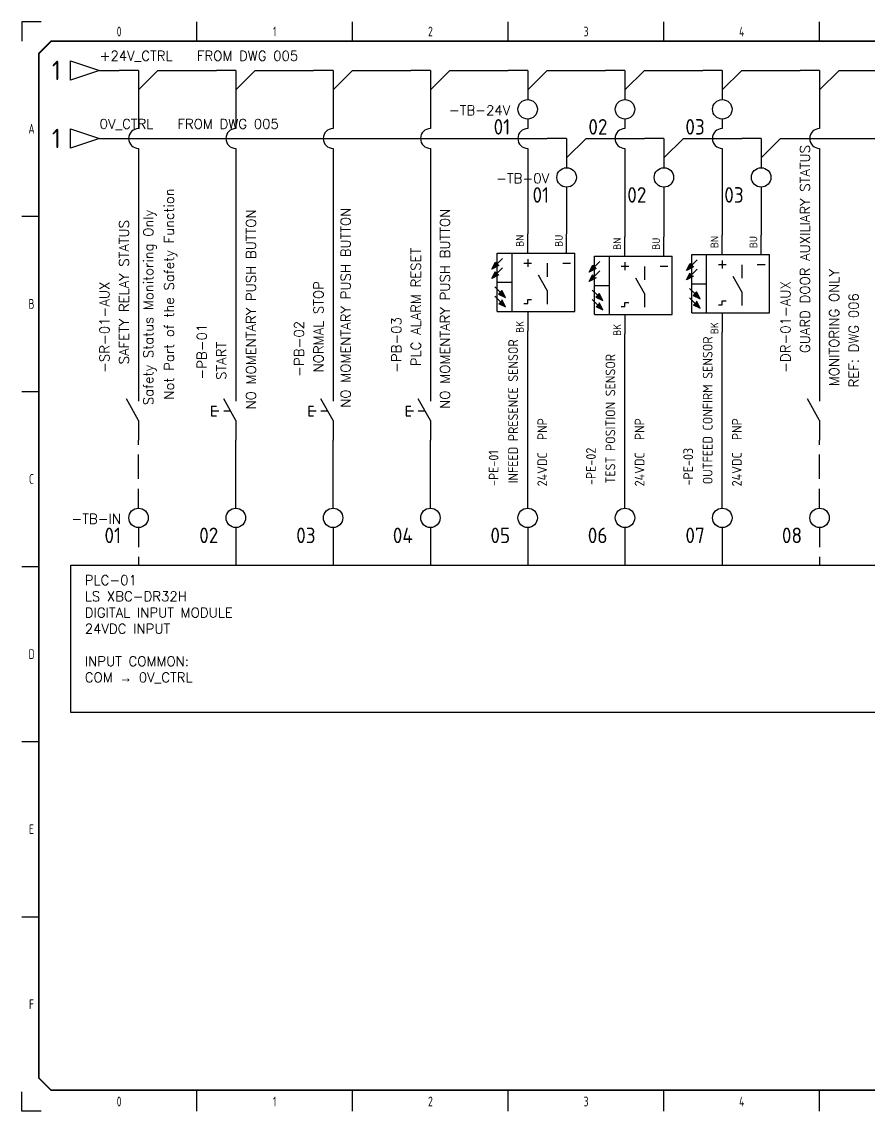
# Model space of a CAD drawing. Extents: x 5 to 415, y 5 to 285.
# Drawn here: x 5 to 222.5, y 5 to 285 of the extents above; entities that cross this region are included whole.
import ezdxf
from ezdxf.enums import TextEntityAlignment as Align

# ---------------------------------------------------------------- set-up
doc = ezdxf.new("R2010")
doc.units = 0
doc.header["$LTSCALE"] = 10
doc.linetypes.add('DASHED', pattern=[0.75, 0.5, -0.25])
for name, color, linetype in [('BK', 7, 'Continuous'), ('BN', 34, 'Continuous'), ('BU', 5, 'Continuous'), ('DESC', 7, 'Continuous'), ('DESCCHILD', 7, 'Continuous'), ('INPUT_CONTACT', 2, 'Continuous'), ('INPUT_SENSOR', 4, 'Continuous'), ('PLC_BLOCK', 6, 'Continuous'), ('PLC_MONITOR', 3, 'DASHED'), ('POWER_0V', 8, 'Continuous'), ('POWER_24V_CTRL', 5, 'Continuous'), ('SYMS', 7, 'Continuous'), ('TAGS', 4, 'Continuous'), ('TERMS', 3, 'Continuous'), ('TEXT_TITLE', 7, 'Continuous'), ('TITLE', 7, 'Continuous'), ('Title blocks', 7, 'Continuous'), ('WIREREF_DEST', 52, 'Continuous'), ('XREF', 7, 'Continuous')]:
    doc.layers.add(name, color=color, linetype=linetype)
doc.styles.add('ISO8', font='ISO8.shx', dxfattribs={"width": 0.8})
doc.styles.add('ITALIC', font='ITALIC')
doc.styles.add('ROMANS', font='romans')
doc.styles.add('WD_IEC', font='ISOCP2.shx', dxfattribs={"width": 0.9, "height": 4})

# ---------------------------------------------------------------- blocks, each defined once
blk = doc.blocks.new('Title_blocks_A3')
at = {"layer": 'TITLE', "const_width": 0.392}
blk.add_lwpolyline([(372.89, 13.53), (372.89, 276.86), (369.75, 280), (12.53, 280), (9.39, 276.86), (9.39, 13.53), (12.53, 10.39), (369.75, 10.39)], close=True, dxfattribs=at)
at = {"layer": 'Title blocks', "color": 7}
for p, q in [((50, 280), (50, 285)), ((90, 280), (90, 285)), ((130, 280), (130, 285)), ((170, 280), (170, 285)), ((5, 235), (9.39, 235)), ((5, 190), (9.39, 190)), ((5, 100), (9.39, 100)), ((5, 55), (9.39, 55)), ((50, 5), (50, 10.39)), ((90, 5), (90, 10.39)), ((130, 5), (130, 10.39)), ((170, 5), (170, 10.39))]:
    blk.add_line(p, q, dxfattribs=at)
at = {"layer": 'Title blocks', "color": 2}
for p, q in [((210, 280), (210, 285)), ((5, 145), (9.39, 145)), ((210, 5), (210, 10.39))]:
    blk.add_line(p, q, dxfattribs=at)
at = {"layer": 'Title blocks'}
for points in [[(10, 285), (5, 285), (5, 280)], [(10, 5), (5, 5), (5, 10)]]:
    blk.add_lwpolyline(points, dxfattribs=at)
at = {"layer": 'TITLE', "color": 1, "style": 'ROMANS', "width": 0.8}
for tag, p in [('TITLE#1', (393.23, 44.81)), ('TITLE#2', (393.23, 42.27)), ('TITLE#3', (393.23, 39.73)), ('TITLE#4', (393.23, 37.18))]:
    blk.add_attdef(tag, text='', height=1.2, dxfattribs=at).set_placement(p, align=Align.CENTER)
at = {"layer": 'TITLE', "color": 1}
for tag, p, height, style in [('DRAWNBY', (383.14, 26.88), 1.25, 'ROMANS'), ('DATE', (396.4, 26.88), 1.25, 'ROMANS'), ('SHTS', (397.95, 13.15), 2, 'ITALIC')]:
    blk.add_attdef(tag, p, '', height=height, dxfattribs=dict(at, style=style))
at = {"layer": 'TITLE', "color": 1, "style": 'ITALIC'}
blk.add_attdef('DWG#', text='', height=2, dxfattribs=at).set_placement((393.23, 20.38), align=Align.CENTER)
blk.add_attdef('SH#', text='', height=2, dxfattribs=at).set_placement((389.77, 13.15), align=Align.RIGHT)
at = {"layer": 'TITLE', "color": 7, "flags": 9}
blk.add_attdef('WD_TB', (381.46, 10.39), '', height=1.57, dxfattribs=at)
at = {"layer": 'Title blocks', "style": 'ISO8', "width": 0.8}
for s, p in [('0', (30, 282.5)), ('1', (70, 282.5)), ('2', (110, 282.5)), ('3', (150, 282.5)), ('4', (190, 282.5)), ('A', (7.5, 257.5)), ('B', (7.5, 212.5)), ('C', (7.5, 167.5)), ('D', (7.5, 122.5)), ('E', (7.5, 77.5)), ('F', (7.5, 32.5)), ('0', (30, 7.5)), ('1', (70, 7.5)), ('2', (110, 7.5)), ('3', (150, 7.5)), ('4', (190, 7.5))]:
    blk.add_text(s, height=2.5, dxfattribs=at).set_placement(p, align=Align.MIDDLE)
blk = doc.blocks.new('HPB11')
for p, q in [((-1.25, 6.25), (1.25, 6.25)), ((-1.25, 6.25), (-1.25, 5)), ((0, 6.25), (0, 4.38)), ((1.25, 6.25), (1.25, 5)), ((2.5, 0), (-3.12, 3.12)), ((0, 3.12), (0, 1.39)), ((-7.5, 0), (-2.5, 0)), ((2.5, 0), (7.5, 0))]:
    blk.add_line(p, q)
at = {"style": 'WD_IEC'}
for tag, p in [('INST', (-5, 10.12)), ('LOC', (-5, 7.12)), ('TAG1', (-5, 4.12)), ('DESC1', (-5, -10.5)), ('DESC2', (-5, -13.5)), ('DESC3', (-5, -16.5))]:
    blk.add_attdef(tag, text='', height=2.5, dxfattribs=at).set_placement(p, align=Align.RIGHT)
for tag, p, height, flags in [('MFG', (4.92, 12.12), 1.5, 9), ('CAT', (4.92, 9.62), 1.5, 9), ('TERM01', (-7.5, 1), 2, 8), ('X4TERM01', (-7.5, 0), 0.32, 1), ('X8LINK', (0, 0), 0.32, 1), ('X1TERM02', (7.5, 0), 0.32, 1), ('ASSYCODE', (3.5, -2.75), 1, 1), ('FAMILY', (3.5, -4.25), 1, 1), ('CATDESC', (3.5, -5.75), 1, 1), ('CONTACT', (3.5, -7.5), 1, 1), ('COMMON', (4.75, -8.75), 1, 1)]:
    blk.add_attdef(tag, p, '', height=height, dxfattribs=dict(at, flags=flags))
at = {"style": 'WD_IEC', "flags": 8}
blk.add_attdef('TERM02', text='', height=2, dxfattribs=at).set_placement((7.5, 1), align=Align.RIGHT)
at = {"lineweight": 15, "style": 'WD_IEC'}
blk.add_attdef('XREF', text='', height=2.5, dxfattribs=at).set_placement((-5, -7.5), align=Align.RIGHT)
blk = doc.blocks.new('HCR21')
for p, q in [((2.5, 0), (-3.12, 3.12)), ((-7.5, 0), (-2.5, 0)), ((2.5, 0), (7.5, 0))]:
    blk.add_line(p, q)
at = {"style": 'WD_IEC'}
for tag, p in [('INST', (-2.5, 10.12)), ('LOC', (-2.5, 7.12)), ('TAG2', (-2.5, 4.12)), ('DESC1', (-2.5, -9.25)), ('DESC2', (-2.5, -12.25)), ('DESC3', (-2.5, -15.25))]:
    blk.add_attdef(tag, text='', height=2.5, dxfattribs=at).set_placement(p, align=Align.RIGHT)
for tag, p, height, flags in [('TERM01', (-7.5, 1), 2, 8), ('X4TERM01', (-7.5, 0), 0.32, 1), ('X2LINK', (0, 2.27), 0.32, 1), ('X8LINK', (0, 0.77), 0.32, 1), ('X1TERM02', (7.5, 0), 0.32, 1), ('CONTACT', (6.5, -2.25), 1, 1), ('FAMILY', (6.5, -3.75), 1, 1), ('COMMON', (7.75, -3.5), 1, 1)]:
    blk.add_attdef(tag, p, '', height=height, dxfattribs=dict(at, flags=flags))
at = {"style": 'WD_IEC', "flags": 8}
for tag, height, p in [('TERM02', 2, (7.5, 1)), ('XREF', 2.5, (-2.5, -6.25))]:
    blk.add_attdef(tag, text='', height=height, dxfattribs=at).set_placement(p, align=Align.RIGHT)
blk = doc.blocks.new('VPE11B16')
for p, q in [((0, 7.5), (0, 12.5)), ((10, 7.5), (10, 12.5)), ((-7.85, -7.5), (-7.85, 7.5)), ((-7.85, 7.5), (12.15, 7.5)), ((-7.83, 4.75), (-6.47, 6.11)), ((-4.1, 7.5), (-4.1, -7.5)), ((0, 5.94), (0, 3.94)), ((12.15, -7.5), (12.15, 7.5)), ((-9.2, 3.39), (-8.29, 5.2)), ((-7.38, 4.29), (-9.2, 3.39)), ((-8.29, 5.2), (-7.38, 4.29)), ((-7.83, 2.34), (-6.47, 3.71)), ((-1, 4.94), (1, 4.94)), ((5, 4.88), (5, 1.38)), ((9, 4.94), (11, 4.94)), ((-9.2, 0.98), (-8.29, 2.8)), ((-7.38, 1.89), (-9.2, 0.98)), ((-7.85, 0), (-4.1, 0)), ((5, -2.12), (2.81, 1.81)), ((-7.06, -2.56), (-8.42, -1.2)), ((-6.61, -2.11), (-7.52, -3.02)), ((-5.7, -3.92), (-6.61, -2.11)), ((5, -2.12), (5, -5.62)), ((-7.06, -4.97), (-8.42, -3.6)), ((-7.52, -3.02), (-5.7, -3.92)), ((-7.52, -5.42), (-5.7, -6.33)), ((-5.7, -6.33), (-6.61, -4.51)), ((-1, -5.43), (0, -5.43)), ((0, -5.43), (0, -4.43)), ((0, -4.43), (1, -4.43)), ((-7.85, -7.5), (12.15, -7.5)), ((0, -7.5), (0, -12.5))]:
    blk.add_line(p, q)
for points in [[(-8.29, 5.2), (-7.38, 4.29), (-9.2, 3.39)], [(-8.29, 2.8), (-7.38, 1.89), (-9.2, 0.98)], [(-6.61, -2.11), (-7.52, -3.02), (-5.7, -3.92)], [(-6.61, -4.51), (-7.52, -5.42), (-5.7, -6.33)]]:
    blk.add_solid(points)
at = {"style": 'WD_IEC'}
for tag, p in [('INST', (-11.85, 12)), ('LOC', (-11.85, 8)), ('TAG1', (-11.85, 3.25)), ('XREF', (-11.85, -1.35)), ('DESC1', (-11.85, -5.2)), ('DESC2', (-11.85, -9.2)), ('DESC3', (-11.85, -13.2))]:
    blk.add_attdef(tag, text='', height=2.5, dxfattribs=at).set_placement(p, align=Align.RIGHT)
for tag, p in [('TERM01', (-1, 12.23)), ('TERM02', (9, 12.23))]:
    blk.add_attdef(tag, text='', height=2, rotation=90, dxfattribs=at).set_placement(p, align=Align.RIGHT)
at = {"style": 'WD_IEC', "flags": 1}
for tag, p, height in [('X2TERM01', (0, 12.5), 0.32), ('X2TERM02', (10, 12.5), 0.32), ('MFG', (12.69, 6.06), 1.5), ('CAT', (12.69, 3.56), 1.5), ('X4LINK', (-7.85, 0), 0.32), ('X1LINK', (12.15, 0), 0.32), ('ASSYCODE', (12.76, -4.38), 1), ('FAMILY', (12.76, -5.88), 1), ('CATDESC', (12.76, -7.38), 1), ('X8TERM03', (0, -12.5), 0.32)]:
    blk.add_attdef(tag, p, '', height=height, dxfattribs=at)
at = {"style": 'WD_IEC'}
blk.add_attdef('TERM03', (-1, -12.96), '', height=2, rotation=90, dxfattribs=at)
blk = doc.blocks.new('VT0002')
blk.add_circle((0, 0), 1.25)
at = {"style": 'WD_IEC', "flags": 1}
for tag, p, height in [('ASSYCODE', (2.75, 10.75), 1), ('CATDESC', (2.75, 9.25), 1), ('MFG', (2.75, 7.25), 1.5), ('CAT', (2.75, 4.75), 1.5), ('X2PIN01', (0, 2.25), 0.25), ('X2TERM01', (0, 1.25), 0.25), ('X2TERMDESC01', (0, 1.75), 0.4), ('X4PIN01', (-1.25, 1), 0.25), ('X4TERM01', (-1.25, 0), 0.25), ('X4TERMDESC01', (-1.25, 0.5), 0.4), ('STRIPSEQ', (0, 0), 0.025), ('X8PIN01', (0, -0.25), 0.25), ('X1PIN01', (1.25, 1), 0.25), ('X1TERM01', (1.25, 0), 0.25), ('X1TERMDESC01', (1.25, 0.5), 0.4), ('LINKTERM', (0, -0.04), 0.025), ('X8TERM01', (0, -1.25), 0.25), ('X8TERMDESC01', (0, -0.75), 0.4)]:
    blk.add_attdef(tag, p, '', height=height, dxfattribs=at)
at = {"style": 'WD_IEC'}
for tag, p in [('INST', (-2.25, 6.5)), ('LOC', (-2.25, 3.5)), ('DESC1', (-2.25, -6.25)), ('DESC2', (-2.25, -9.25)), ('DESC3', (-2.25, -12.25))]:
    blk.add_attdef(tag, text='', height=2.5, dxfattribs=at).set_placement(p, align=Align.RIGHT)
at = {"style": 'WD_IEC', "flags": 8}
for tag, height, p in [('TAGSTRIP', 2.5, (-2.25, 0.5)), ('TERM01', 2, (-2.25, -3.25))]:
    blk.add_attdef(tag, text='', height=height, dxfattribs=at).set_placement(p, align=Align.RIGHT)
blk = doc.blocks.new('HA1D3')
blk.add_lwpolyline([(0, 0), (-3.75, -1.25), (-3.75, 1.25)], close=True)
at = {"style": 'WD_IEC', "flags": 1}
blk.add_attdef('SIGCODE', text='', height=1, dxfattribs=at).set_placement((-2.5, 1.8), align=Align.RIGHT)
at = {"style": 'WD_IEC'}
for tag, p, height, flags in [('WIRENO', (1.25, 1), 2.5, 8), ('X1TERM01', (0, 0), 0.32, 1)]:
    blk.add_attdef(tag, p, '', height=height, dxfattribs=dict(at, flags=flags))
blk.add_attdef('XREF', text='', height=2.5, dxfattribs=at).set_placement((-5, 0), align=Align.MIDDLE_RIGHT)
blk.add_attdef('DESC1', text='', height=2.5, dxfattribs=at).set_placement((1.25, -1), align=Align.TOP_LEFT)
blk = doc.blocks.new('HT0_184')
for p, q in [((0, 0), (-2.5, 0)), ((0, 0), (0, -2.5)), ((0, -2.5), (2.5, 0))]:
    blk.add_line(p, q)
at = {"style": 'WD_IEC', "flags": 1}
for tag, p in [('X4TERM01', (-2.5, 0)), ('X1TERM01', (2.5, 0)), ('WDWSEQ', (1.53, -1.26)), ('X8TERM01', (0, -2.5))]:
    blk.add_attdef(tag, p, '', height=0.4, dxfattribs=at)

msp = doc.modelspace()

# ---------------------------------------------------------------- linework, layer by layer
at = {"layer": 'BK'}
for p, q in [((135, 160), (135, 205.54)), ((160, 160), (160, 204.76)), ((185, 160), (185, 205.19))]:
    msp.add_line(p, q, dxfattribs=at)
at = {"layer": 'BN'}
for p, q in [((135, 260), (135, 257.54)), ((160, 260), (160, 257.54)), ((185, 260), (185, 257.54)), ((135, 252.46), (135, 230.54)), ((160, 252.46), (160, 229.76)), ((185, 252.46), (185, 230.19))]:
    msp.add_line(p, q, dxfattribs=at)
for centre in [(135, 255), (160, 255), (185, 255)]:
    msp.add_arc(centre, 2.54, 90, 270, dxfattribs=at)
at = {"layer": 'BU'}
for p, q in [((145, 242.5), (145, 230.54)), ((170, 242.5), (170, 229.76)), ((195, 242.5), (195, 230.19))]:
    msp.add_line(p, q, dxfattribs=at)
at = {"layer": 'INPUT_CONTACT'}
for p, q in [((60, 168.75), (60, 177.5)), ((85, 168.75), (85, 177.5)), ((110, 168.75), (110, 177.5)), ((60, 160), (60, 168.75)), ((85, 160), (85, 168.75)), ((110, 160), (110, 168.75)), ((60, 155), (60, 145.38)), ((85, 155), (85, 145.38)), ((110, 155), (110, 145.38))]:
    msp.add_line(p, q, dxfattribs=at)
at = {"layer": 'INPUT_SENSOR'}
for p, q in [((135, 155), (135, 145.38)), ((160, 155), (160, 145.38)), ((185, 155), (185, 145.38))]:
    msp.add_line(p, q, dxfattribs=at)
at = {"layer": 'PLC_BLOCK'}
msp.add_lwpolyline([(17.61, 145.38), (367.62, 145.38), (367.62, 107.5), (17.61, 107.5)], close=True, dxfattribs=at)
at = {"layer": 'PLC_MONITOR'}
for p, q in [((35, 168.75), (35, 177.5)), ((210, 168.75), (210, 177.5)), ((35, 160), (35, 168.75)), ((210, 160), (210, 168.75)), ((35, 155), (35, 145.38)), ((210, 155), (210, 145.38))]:
    msp.add_line(p, q, dxfattribs=at)
at = {"layer": 'POWER_0V'}
for p, q in [((25, 255), (140, 255)), ((150, 255), (165, 255)), ((175, 255), (190, 255)), ((200, 255), (240, 255)), ((145, 250), (145, 247.5)), ((170, 250), (170, 247.5)), ((195, 250), (195, 247.5))]:
    msp.add_line(p, q, dxfattribs=at)
at = {"layer": 'POWER_24V_CTRL'}
for p, q in [((25, 272.5), (30, 272.5)), ((40, 272.5), (55, 272.5)), ((65, 272.5), (80, 272.5)), ((90, 272.5), (105, 272.5)), ((115, 272.5), (130, 272.5)), ((140, 272.5), (155, 272.5)), ((165, 272.5), (180, 272.5)), ((190, 272.5), (205, 272.5)), ((215, 272.5), (230, 272.5)), ((35, 267.5), (35, 257.54)), ((60, 267.5), (60, 257.54)), ((85, 267.5), (85, 257.54)), ((110, 267.5), (110, 257.54)), ((135, 267.5), (135, 265)), ((160, 267.5), (160, 265)), ((185, 267.5), (185, 265)), ((210, 267.5), (210, 257.54)), ((35, 252.46), (35, 242.66)), ((60, 252.46), (60, 232.5)), ((85, 252.46), (85, 242.66)), ((110, 252.46), (110, 232.5)), ((210, 252.46), (210, 232.5)), ((35, 242.66), (35, 192.5)), ((85, 242.66), (85, 192.5)), ((60, 232.5), (60, 192.5)), ((110, 232.5), (110, 192.5)), ((210, 232.5), (210, 192.5))]:
    msp.add_line(p, q, dxfattribs=at)
for centre in [(35, 255), (60, 255), (85, 255), (110, 255), (210, 255)]:
    msp.add_arc(centre, 2.54, 90, 270, dxfattribs=at)

# ---------------------------------------------------------------- block references
at = {"layer": 'POWER_0V', "xscale": 2, "yscale": 2, "zscale": 2}
for p in [(145, 255), (170, 255), (195, 255)]:
    msp.add_blockref('HT0_184', p, dxfattribs=at)
at = {"layer": 'POWER_24V_CTRL', "xscale": 2, "yscale": 2, "zscale": 2}
for p in [(35, 272.5), (60, 272.5), (85, 272.5), (110, 272.5), (135, 272.5), (160, 272.5), (185, 272.5), (210, 272.5)]:
    msp.add_blockref('HT0_184', p, dxfattribs=at)
at = {"layer": 'SYMS'}
msp.add_blockref('Title_blocks_A3', (0, 0), dxfattribs=at)
ref = msp.add_blockref('HA1D3', (25, 272.5), dxfattribs=dict(at, xscale=2, yscale=2, zscale=2))
ref.add_attrib('WIRENO', '+24V_CTRL', dxfattribs={"layer": 'WIREREF_DEST', "height": 2.5, "style": 'ROMANS', "flags": 8}).set_placement((25, 277.5), align=Align.TOP_LEFT)
ref.add_attrib('DESC1', 'FROM DWG 005', dxfattribs={"layer": 'DESC', "height": 2.5, "style": 'ROMANS'}).set_placement((50, 277.5), align=Align.TOP_LEFT)
ref.add_attrib('XREF', '1', dxfattribs={"layer": 'XREF', "height": 5, "style": 'WD_IEC'}).set_placement((15, 272.5), align=Align.MIDDLE_RIGHT)
ref = msp.add_blockref('VT0002', (135, 262.5), dxfattribs=dict(at, xscale=2, yscale=2, zscale=2))
ref.add_attrib('TERM01', '01', dxfattribs={"layer": 'TERMS', "height": 4, "style": 'WD_IEC', "flags": 8}).set_placement((130.5, 256), align=Align.RIGHT)
ref.add_attrib('TAGSTRIP', '-TB-24V', dxfattribs={"layer": 'TAGS', "height": 2.5, "style": 'ROMANS', "flags": 8}).set_placement((130.5, 263.5), align=Align.TOP_RIGHT)
ref = msp.add_blockref('VT0002', (160, 262.5), dxfattribs=dict(at, xscale=2, yscale=2, zscale=2))
ref.add_attrib('TERM01', '02', dxfattribs={"layer": 'TERMS', "height": 4, "style": 'WD_IEC', "flags": 8}).set_placement((155.5, 256), align=Align.RIGHT)
ref = msp.add_blockref('VT0002', (185, 262.5), dxfattribs=dict(at, xscale=2, yscale=2, zscale=2))
ref.add_attrib('TERM01', '03', dxfattribs={"layer": 'TERMS', "height": 4, "style": 'WD_IEC', "flags": 8}).set_placement((180.5, 256), align=Align.RIGHT)
ref = msp.add_blockref('HA1D3', (25, 255), dxfattribs=dict(at, xscale=2, yscale=2, zscale=2))
ref.add_attrib('WIRENO', '0V_CTRL', dxfattribs={"layer": 'WIREREF_DEST', "height": 2.5, "style": 'ROMANS', "flags": 8}).set_placement((25, 260), align=Align.TOP_LEFT)
ref.add_attrib('DESC1', 'FROM DWG 005', dxfattribs={"layer": 'DESC', "height": 2.5, "style": 'ROMANS'}).set_placement((45, 260), align=Align.TOP_LEFT)
ref.add_attrib('XREF', '1', dxfattribs={"layer": 'XREF', "height": 5, "style": 'WD_IEC'}).set_placement((15, 255), align=Align.MIDDLE_RIGHT)
ref = msp.add_blockref('HCR21', (210, 185), dxfattribs=dict(at, xscale=-1, rotation=90))
ref.add_attrib('DESC3', 'REF: DWG 006', dxfattribs={"layer": 'DESCCHILD', "height": 2.5, "rotation": 90, "style": 'ROMANS'}).set_placement((217.5, 215.24), align=Align.TOP_RIGHT)
ref.add_attrib('DESC2', 'MONITORING ONLY', dxfattribs={"layer": 'DESCCHILD', "height": 2.5, "rotation": 90, "style": 'ROMANS'}).set_placement((212.5, 221.43), align=Align.TOP_RIGHT)
ref.add_attrib('DESC1', 'GUARD DOOR AUXILIARY STATUS', dxfattribs={"layer": 'DESCCHILD', "height": 2.5, "rotation": 90, "style": 'ROMANS'}).set_placement((205, 253.33), align=Align.TOP_RIGHT)
ref.add_attrib('TAG2', '-DR-01-AUX', dxfattribs={"layer": 'TAGS', "height": 2.5, "rotation": 90, "style": 'ROMANS'}).set_placement((200, 218.33), align=Align.TOP_RIGHT)
ref = msp.add_blockref('VT0002', (145, 245), dxfattribs=dict(at, xscale=2, yscale=2, zscale=2))
ref.add_attrib('TERM01', '01', dxfattribs={"layer": 'TERMS', "height": 4, "style": 'WD_IEC', "flags": 8}).set_placement((140.5, 238.5), align=Align.RIGHT)
ref.add_attrib('TAGSTRIP', '-TB-0V', dxfattribs={"layer": 'TAGS', "height": 2.5, "style": 'ROMANS', "flags": 8}).set_placement((140.5, 246), align=Align.TOP_RIGHT)
ref = msp.add_blockref('VT0002', (170, 245), dxfattribs=dict(at, xscale=2, yscale=2, zscale=2))
ref.add_attrib('TERM01', '02', dxfattribs={"layer": 'TERMS', "height": 4, "style": 'WD_IEC', "flags": 8}).set_placement((165.5, 238.5), align=Align.RIGHT)
ref = msp.add_blockref('VT0002', (195, 245), dxfattribs=dict(at, xscale=2, yscale=2, zscale=2))
ref.add_attrib('TERM01', '03', dxfattribs={"layer": 'TERMS', "height": 4, "style": 'WD_IEC', "flags": 8}).set_placement((190.5, 238.5), align=Align.RIGHT)
ref = msp.add_blockref('HCR21', (35, 185), dxfattribs=dict(at, xscale=-1, rotation=90))
ref.add_attrib('DESC3', 'Not Part of the Safety Function', dxfattribs={"layer": 'DESCCHILD', "height": 2.5, "rotation": 90, "style": 'ROMANS'}).set_placement((41.6, 242.18), align=Align.TOP_RIGHT)
ref.add_attrib('DESC2', 'Safety Status Monitoring Only', dxfattribs={"layer": 'DESCCHILD', "height": 2.5, "rotation": 90, "style": 'ROMANS'}).set_placement((36.28, 236.7), align=Align.TOP_RIGHT)
ref.add_attrib('DESC1', 'SAFETY RELAY STATUS', dxfattribs={"layer": 'DESCCHILD', "height": 2.5, "rotation": 90, "style": 'ROMANS'}).set_placement((30, 234.05), align=Align.TOP_RIGHT)
ref.add_attrib('TAG2', '-SR-01-AUX', dxfattribs={"layer": 'TAGS', "height": 2.5, "rotation": 90, "style": 'ROMANS'}).set_placement((25, 218.21), align=Align.TOP_RIGHT)
ref = msp.add_blockref('HPB11', (60, 185), dxfattribs=dict(at, xscale=-1, rotation=90))
ref.add_attrib('DESC2', 'NO MOMENTARY PUSH BUTTON', dxfattribs={"layer": 'DESC', "height": 2.5, "rotation": 90, "style": 'ROMANS'}).set_placement((62.66, 236.78), align=Align.TOP_RIGHT)
ref.add_attrib('DESC1', 'START', dxfattribs={"layer": 'DESC', "height": 2.5, "rotation": 90, "style": 'ROMANS'}).set_placement((55, 202.74), align=Align.TOP_RIGHT)
ref.add_attrib('TAG1', '-PB-01', dxfattribs={"layer": 'TAGS', "height": 2.5, "rotation": 90, "style": 'ROMANS'}).set_placement((50, 207.38), align=Align.TOP_RIGHT)
ref = msp.add_blockref('HPB11', (85, 185), dxfattribs=dict(at, xscale=-1, rotation=90))
ref.add_attrib('DESC2', 'NO MOMENTARY PUSH BUTTON', dxfattribs={"layer": 'DESC', "height": 2.5, "rotation": 90, "style": 'ROMANS'}).set_placement((86.99, 237.22), align=Align.TOP_RIGHT)
ref.add_attrib('DESC1', 'NORMAL STOP', dxfattribs={"layer": 'DESC', "height": 2.5, "rotation": 90, "style": 'ROMANS'}).set_placement((80, 218.33), align=Align.TOP_RIGHT)
ref.add_attrib('TAG1', '-PB-02', dxfattribs={"layer": 'TAGS', "height": 2.5, "rotation": 90, "style": 'ROMANS'}).set_placement((75, 208.1), align=Align.TOP_RIGHT)
ref = msp.add_blockref('HPB11', (110, 185), dxfattribs=dict(at, xscale=-1, rotation=90))
ref.add_attrib('DESC2', 'NO MOMENTARY PUSH BUTTON', dxfattribs={"layer": 'DESC', "height": 2.5, "rotation": 90, "style": 'ROMANS'}).set_placement((112.5, 236.95), align=Align.TOP_RIGHT)
ref.add_attrib('DESC1', 'PLC ALARM RESET', dxfattribs={"layer": 'DESC', "height": 2.5, "rotation": 90, "style": 'ROMANS'}).set_placement((105, 226.9), align=Align.TOP_RIGHT)
ref.add_attrib('TAG1', '-PB-03', dxfattribs={"layer": 'TAGS', "height": 2.5, "rotation": 90, "style": 'ROMANS'}).set_placement((100, 209.1), align=Align.TOP_RIGHT)
ref = msp.add_blockref('VPE11B16', (135, 218.04), dxfattribs=at)
ref.add_attrib('TERM02', 'BU', dxfattribs={"layer": 'TERMS', "height": 2, "rotation": 90, "style": 'WD_IEC'}).set_placement((144, 230.27), align=Align.RIGHT)
ref.add_attrib('TERM01', 'BN', dxfattribs={"layer": 'TERMS', "height": 2, "rotation": 90, "style": 'WD_IEC'}).set_placement((134, 230.27), align=Align.RIGHT)
ref.add_attrib('TERM03', 'BK', (134, 205.08), dxfattribs={"layer": 'TERMS', "height": 2, "rotation": 90, "style": 'WD_IEC'})
ref.add_attrib('TAG1', '-PE-01', dxfattribs={"layer": 'TAGS', "height": 2.5, "rotation": 90, "style": 'WD_IEC'}).set_placement((127.5, 174.88), align=Align.RIGHT)
ref.add_attrib('DESC1', 'INFEED PRESENCE SENSOR', dxfattribs={"layer": 'DESC', "height": 2.5, "rotation": 90, "style": 'WD_IEC'}).set_placement((132.5, 203.38), align=Align.RIGHT)
ref.add_attrib('DESC2', 'PNP', dxfattribs={"layer": 'DESC', "height": 2.5, "rotation": 90, "style": 'WD_IEC'}).set_placement((140, 183.12), align=Align.RIGHT)
ref.add_attrib('DESC3', '24VDC', dxfattribs={"layer": 'DESC', "height": 2.5, "rotation": 90, "style": 'WD_IEC'}).set_placement((140, 174.38), align=Align.RIGHT)
ref = msp.add_blockref('VPE11B16', (160, 217.26), dxfattribs=at)
ref.add_attrib('TERM02', 'BU', dxfattribs={"layer": 'TERMS', "height": 2, "rotation": 90, "style": 'WD_IEC'}).set_placement((169, 229.5), align=Align.RIGHT)
ref.add_attrib('TERM01', 'BN', dxfattribs={"layer": 'TERMS', "height": 2, "rotation": 90, "style": 'WD_IEC'}).set_placement((159, 229.5), align=Align.RIGHT)
ref.add_attrib('TERM03', 'BK', (159, 204.31), dxfattribs={"layer": 'TERMS', "height": 2, "rotation": 90, "style": 'WD_IEC'})
ref.add_attrib('TAG1', '-PE-02', dxfattribs={"layer": 'TAGS', "height": 2.5, "rotation": 90, "style": 'WD_IEC'}).set_placement((152.5, 175.53), align=Align.RIGHT)
ref.add_attrib('DESC1', 'TEST POSITION SENSOR', dxfattribs={"layer": 'DESC', "height": 2.5, "rotation": 90, "style": 'WD_IEC'}).set_placement((157.5, 199.62), align=Align.RIGHT)
ref.add_attrib('DESC2', 'PNP', dxfattribs={"layer": 'DESC', "height": 2.5, "rotation": 90, "style": 'WD_IEC'}).set_placement((165, 183.12), align=Align.RIGHT)
ref.add_attrib('DESC3', '24VDC', dxfattribs={"layer": 'DESC', "height": 2.5, "rotation": 90, "style": 'WD_IEC'}).set_placement((165, 174.38), align=Align.RIGHT)
ref = msp.add_blockref('VPE11B16', (185, 217.69), dxfattribs=at)
ref.add_attrib('TERM02', 'BU', dxfattribs={"layer": 'TERMS', "height": 2, "rotation": 90, "style": 'WD_IEC'}).set_placement((194, 229.93), align=Align.RIGHT)
ref.add_attrib('TERM01', 'BN', dxfattribs={"layer": 'TERMS', "height": 2, "rotation": 90, "style": 'WD_IEC'}).set_placement((184, 229.93), align=Align.RIGHT)
ref.add_attrib('TERM03', 'BK', (184, 204.74), dxfattribs={"layer": 'TERMS', "height": 2, "rotation": 90, "style": 'WD_IEC'})
ref.add_attrib('TAG1', '-PE-03', dxfattribs={"layer": 'TAGS', "height": 2.5, "rotation": 90, "style": 'WD_IEC'}).set_placement((177.5, 175.48), align=Align.RIGHT)
ref.add_attrib('DESC1', 'OUTFEED CONFIRM SENSOR', dxfattribs={"layer": 'DESC', "height": 2.5, "rotation": 90, "style": 'WD_IEC'}).set_placement((182.5, 204.12), align=Align.RIGHT)
ref.add_attrib('DESC2', 'PNP', dxfattribs={"layer": 'DESC', "height": 2.5, "rotation": 90, "style": 'WD_IEC'}).set_placement((190, 183.12), align=Align.RIGHT)
ref.add_attrib('DESC3', '24VDC', dxfattribs={"layer": 'DESC', "height": 2.5, "rotation": 90, "style": 'WD_IEC'}).set_placement((190, 174.38), align=Align.RIGHT)
ref = msp.add_blockref('VT0002', (35, 157.5), dxfattribs=dict(at, xscale=2, yscale=2, zscale=2))
ref.add_attrib('TERM01', '01', dxfattribs={"layer": 'TERMS', "height": 4, "style": 'WD_IEC', "flags": 8}).set_placement((30.5, 151), align=Align.RIGHT)
ref.add_attrib('TAGSTRIP', '-TB-IN', dxfattribs={"layer": 'TAGS', "height": 2.5, "style": 'ROMANS', "flags": 8}).set_placement((30.5, 158.5), align=Align.TOP_RIGHT)
ref = msp.add_blockref('VT0002', (60, 157.5), dxfattribs=dict(at, xscale=2, yscale=2, zscale=2))
ref.add_attrib('TERM01', '02', dxfattribs={"layer": 'TERMS', "height": 4, "style": 'WD_IEC', "flags": 8}).set_placement((55.5, 151), align=Align.RIGHT)
ref = msp.add_blockref('VT0002', (85, 157.5), dxfattribs=dict(at, xscale=2, yscale=2, zscale=2))
ref.add_attrib('TERM01', '03', dxfattribs={"layer": 'TERMS', "height": 4, "style": 'WD_IEC', "flags": 8}).set_placement((80.5, 151), align=Align.RIGHT)
ref = msp.add_blockref('VT0002', (110, 157.5), dxfattribs=dict(at, xscale=2, yscale=2, zscale=2))
ref.add_attrib('TERM01', '04', dxfattribs={"layer": 'TERMS', "height": 4, "style": 'WD_IEC', "flags": 8}).set_placement((105.5, 151), align=Align.RIGHT)
ref = msp.add_blockref('VT0002', (135, 157.5), dxfattribs=dict(at, xscale=2, yscale=2, zscale=2))
ref.add_attrib('TERM01', '05', dxfattribs={"layer": 'TERMS', "height": 4, "style": 'WD_IEC', "flags": 8}).set_placement((130.5, 151), align=Align.RIGHT)
ref = msp.add_blockref('VT0002', (160, 157.5), dxfattribs=dict(at, xscale=2, yscale=2, zscale=2))
ref.add_attrib('TERM01', '06', dxfattribs={"layer": 'TERMS', "height": 4, "style": 'WD_IEC', "flags": 8}).set_placement((155.5, 151), align=Align.RIGHT)
ref = msp.add_blockref('VT0002', (185, 157.5), dxfattribs=dict(at, xscale=2, yscale=2, zscale=2))
ref.add_attrib('TERM01', '07', dxfattribs={"layer": 'TERMS', "height": 4, "style": 'WD_IEC', "flags": 8}).set_placement((180.5, 151), align=Align.RIGHT)
ref = msp.add_blockref('VT0002', (210, 157.5), dxfattribs=dict(at, xscale=2, yscale=2, zscale=2))
ref.add_attrib('TERM01', '08', dxfattribs={"layer": 'TERMS', "height": 4, "style": 'WD_IEC', "flags": 8}).set_placement((205.5, 151), align=Align.RIGHT)

# ---------------------------------------------------------------- texts
at = {"layer": 'TEXT_TITLE', "insert": (21.18, 142.74), "char_height": 2.5, "width": 39.2, "attachment_point": 1}
msp.add_mtext('{\\Fromans|c0;PLC-01\\PLS XBC-DR32H\\PDIGITAL INPUT MODULE\\P24VDC INPUT\\P\\PINPUT COMMON:\\PCOM \\fGulim|b0|i0|c129|p50;→\\Fromans|c129; \\Fromans|c0;0V_CTRL}', dxfattribs=at)

doc.saveas('drawing.dxf')
